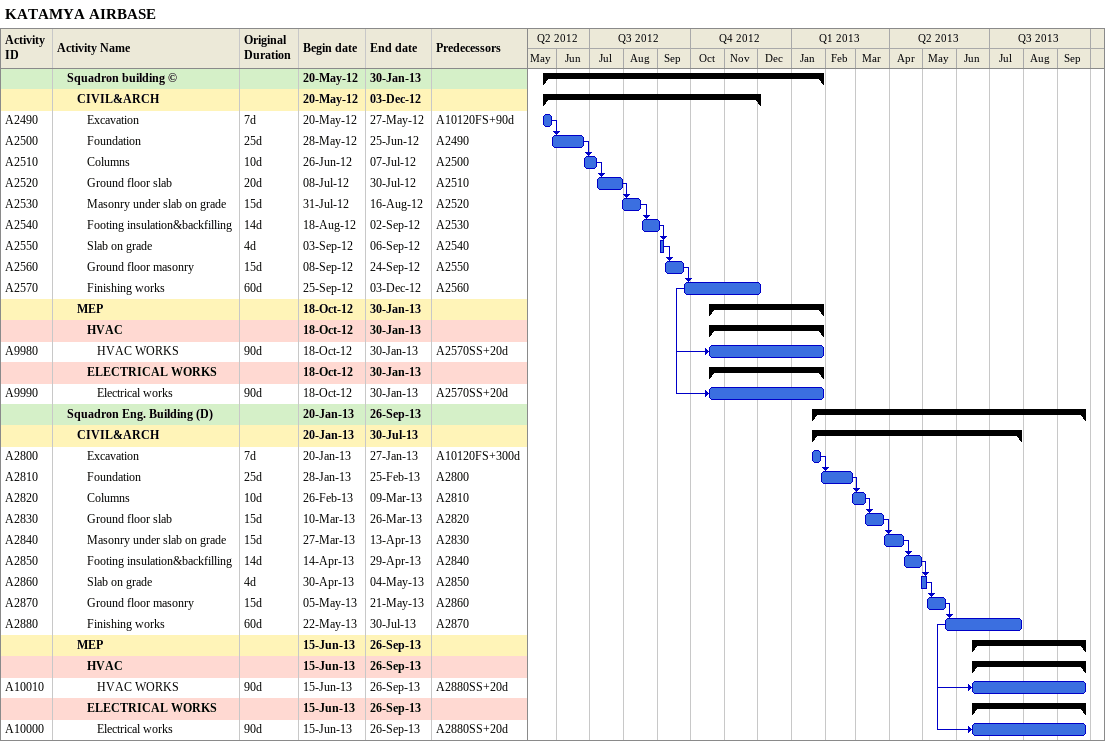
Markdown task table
KATAMYA AIRBASE

| ID | Level | Task | Original duration | Start | Finish | Predecessors |
|---|---|---|---|---|---|---|
|  | 2 | **Squadron building ©** |  | 2012-05-20 | 2013-01-30 |  |
|  | 3 | **CIVIL&ARCH** |  | 2012-05-20 | 2012-12-03 |  |
| A2490 | 4 | Excavation | 7d | 2012-05-20 | 2012-05-27 | A10120FS+90d |
| A2500 | 4 | Foundation | 25d | 2012-05-28 | 2012-06-25 | A2490 |
| A2510 | 4 | Columns | 10d | 2012-06-26 | 2012-07-07 | A2500 |
| A2520 | 4 | Ground floor slab | 20d | 2012-07-08 | 2012-07-30 | A2510 |
| A2530 | 4 | Masonry under slab on grade | 15d | 2012-07-31 | 2012-08-16 | A2520 |
| A2540 | 4 | Footing insulation&backfilling | 14d | 2012-08-18 | 2012-09-02 | A2530 |
| A2550 | 4 | Slab on grade | 4d | 2012-09-03 | 2012-09-06 | A2540 |
| A2560 | 4 | Ground floor masonry | 15d | 2012-09-08 | 2012-09-24 | A2550 |
| A2570 | 4 | Finishing works | 60d | 2012-09-25 | 2012-12-03 | A2560 |
|  | 3 | **MEP** |  | 2012-10-18 | 2013-01-30 |  |
|  | 4 | **HVAC** |  | 2012-10-18 | 2013-01-30 |  |
| A9980 | 5 | HVAC WORKS | 90d | 2012-10-18 | 2013-01-30 | A2570SS+20d |
|  | 4 | **ELECTRICAL WORKS** |  | 2012-10-18 | 2013-01-30 |  |
| A9990 | 5 | Electrical works | 90d | 2012-10-18 | 2013-01-30 | A2570SS+20d |
|  | 2 | **Squadron Eng. Building (D)** |  | 2013-01-20 | 2013-09-26 |  |
|  | 3 | **CIVIL&ARCH** |  | 2013-01-20 | 2013-07-30 |  |
| A2800 | 4 | Excavation | 7d | 2013-01-20 | 2013-01-27 | A10120FS+300d |
| A2810 | 4 | Foundation | 25d | 2013-01-28 | 2013-02-25 | A2800 |
| A2820 | 4 | Columns | 10d | 2013-02-26 | 2013-03-09 | A2810 |
| A2830 | 4 | Ground floor slab | 15d | 2013-03-10 | 2013-03-26 | A2820 |
| A2840 | 4 | Masonry under slab on grade | 15d | 2013-03-27 | 2013-04-13 | A2830 |
| A2850 | 4 | Footing insulation&backfilling | 14d | 2013-04-14 | 2013-04-29 | A2840 |
| A2860 | 4 | Slab on grade | 4d | 2013-04-30 | 2013-05-04 | A2850 |
| A2870 | 4 | Ground floor masonry | 15d | 2013-05-05 | 2013-05-21 | A2860 |
| A2880 | 4 | Finishing works | 60d | 2013-05-22 | 2013-07-30 | A2870 |
|  | 3 | **MEP** |  | 2013-06-15 | 2013-09-26 |  |
|  | 4 | **HVAC** |  | 2013-06-15 | 2013-09-26 |  |
| A10010 | 5 | HVAC WORKS | 90d | 2013-06-15 | 2013-09-26 | A2880SS+20d |
|  | 4 | **ELECTRICAL WORKS** |  | 2013-06-15 | 2013-09-26 |  |
| A10000 | 5 | Electrical works | 90d | 2013-06-15 | 2013-09-26 | A2880SS+20d |
